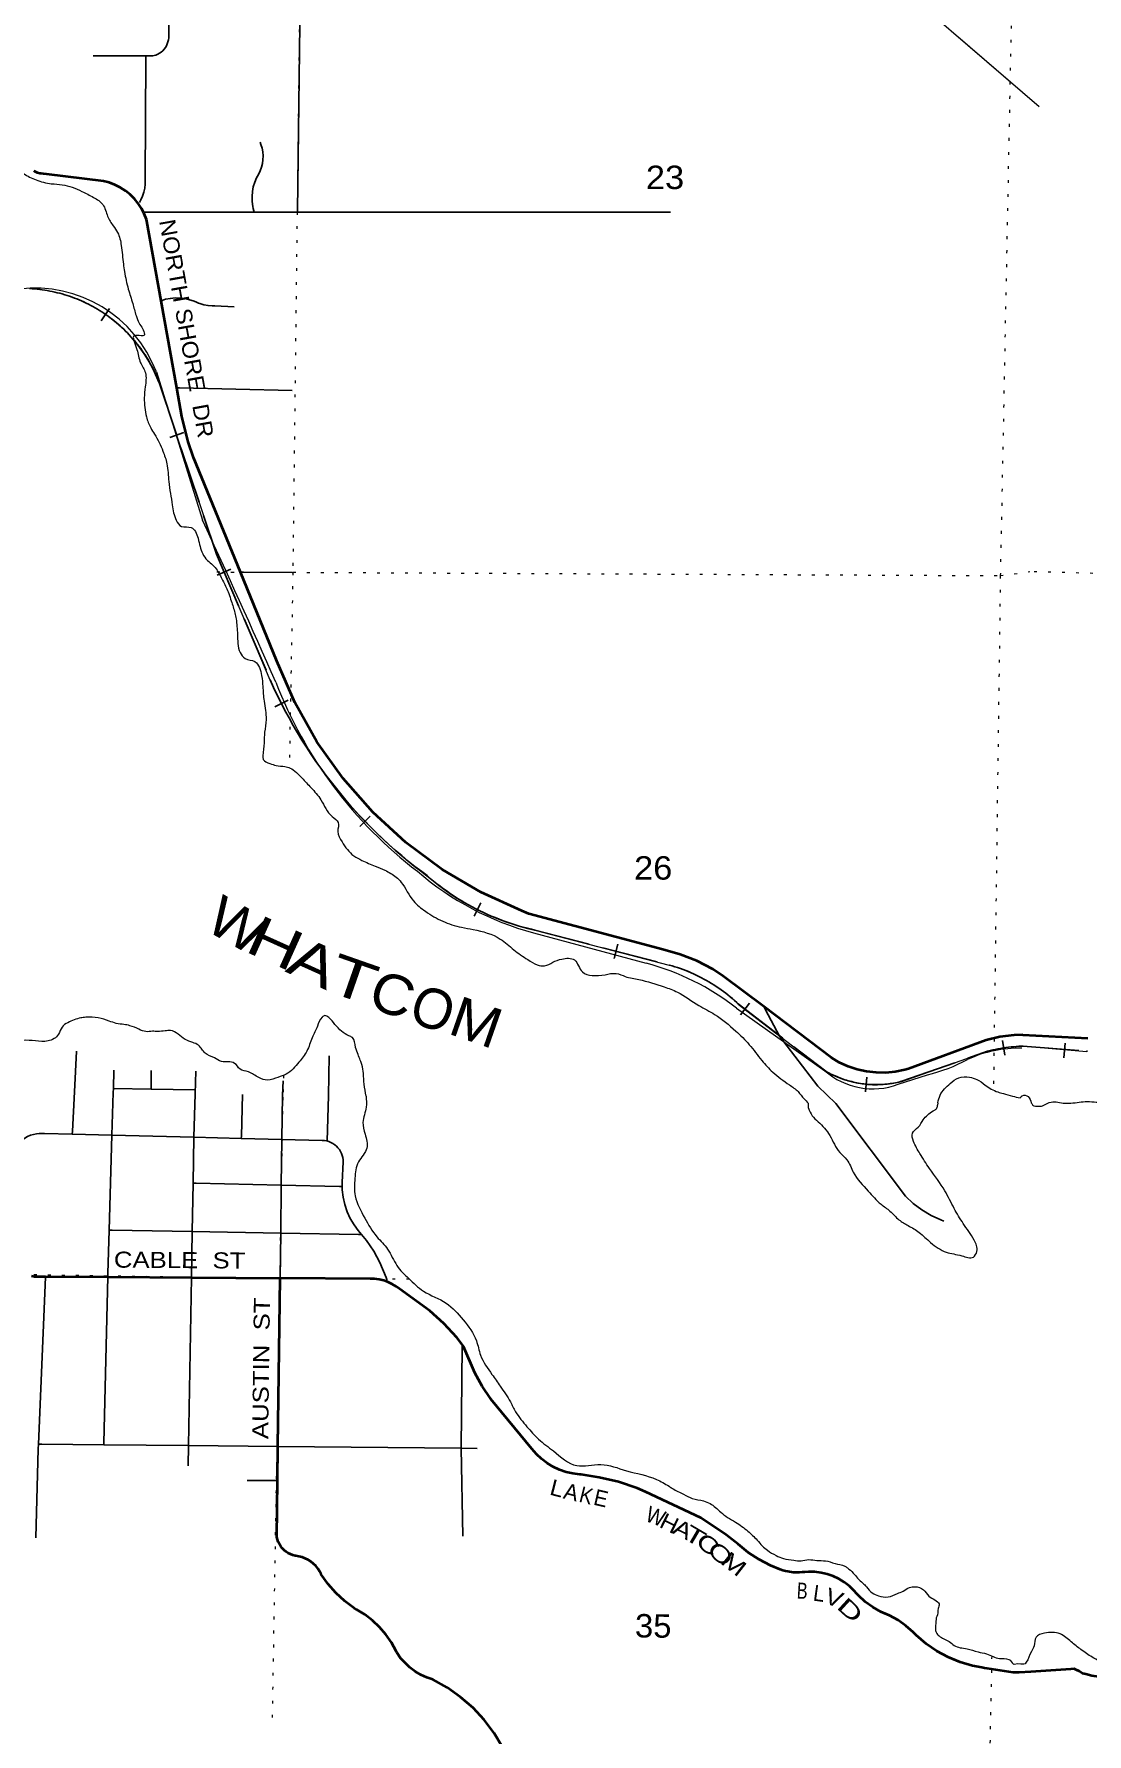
# Model space of a CAD drawing. Header units: feet. Extents: x -489137 to -242534, y 368785 to 558127.
# Drawn here: x -342297 to -334415, y 457322 to 470038 of the extents above; entities that cross this region are included whole.
import ezdxf

# ---------------------------------------------------------------- set-up
doc = ezdxf.new("R2010")
doc.units = ezdxf.units.FT
doc.header["$LTSCALE"] = 70
doc.linetypes.add('DOTTED', pattern=[1.5, 0.3, -1.2])
doc.linetypes.add('LONG_DASHED', pattern=[7.5, 6, -1.5])
for name, color, linetype, lineweight in [('26', 7, 'Continuous', 40), ('27', 7, 'Continuous', 13), ('29', 7, 'Continuous', 25), ('39', 7, 'Continuous', 13), ('46', 7, 'Continuous', 13), ('63', 7, 'Continuous', 25), ('7', 7, 'DOTTED', 13)]:
    doc.layers.add(name, color=color, linetype=linetype, lineweight=lineweight)
doc.layers.add('41', color=7, linetype='Continuous')

msp = doc.modelspace()

# ---------------------------------------------------------------- linework, layer by layer
at = {"layer": '26'}
for points in [[(-334895.17, 462551.04), (-334961.69, 462549.27), (-335067.13, 462535.66), (-335170.57, 462511.1), (-335751.51, 462296.92), (-335779.88, 462288.97), (-335850.39, 462274.7), (-335922, 462267.89), (-335993.94, 462268.6), (-336065.41, 462276.82), (-336135.63, 462292.47), (-336203.82, 462315.37), (-336269.25, 462345.27), (-336331.2, 462381.85), (-336835.25, 462762.51), (-337137.93, 462991.09), (-337217.12, 463041.92), (-337336.02, 463104.06), (-337460.76, 463153.43), (-337589.98, 463189.49), (-338592.63, 463457.5), (-338645.49, 463477.83), (-338951.88, 463617.71), (-339241.96, 463788.85), (-339512.57, 463989.37), (-339760.73, 464217.08), (-339983.74, 464469.48), (-340179.14, 464743.81), (-340344.79, 465037.06), (-340478.88, 465346.02), (-340751.58, 466012.04), (-341102.64, 466869.43), (-341143.67, 466987.72), (-341180.69, 467136.52), (-341185.68, 467156.56), (-341189.26, 467176.52), (-341227.75, 467390.92), (-341344.82, 468042.95), (-341451.82, 468638.88), (-341455.2, 468649.64), (-341471.55, 468691.83), (-341478.16, 468704.7), (-341492.23, 468732.08), (-341517, 468769.96), (-341545.59, 468805.03), (-341577.7, 468836.92), (-341612.96, 468865.29), (-341650.99, 468889.81), (-341691.38, 468910.22), (-341733.68, 468926.3), (-341777.43, 468937.87), (-342204.02, 468988.91), (-342225.02, 468991.42), (-342244.02, 468993.5), (-342254.15, 468995.34), (-342269.58, 468999.86), (-342284.45, 469005.96), (-342298.6, 469013.59)], [(-334895.17, 462551.04), (-334409.76, 462527.31)], [(-342314.52, 460747.56), (-342293.94, 460745.02), (-342211.49, 460744.4), (-341744.5, 460740.91), (-341117.81, 460736.23), (-340455.42, 460731.28)], [(-338789.54, 457222.15), (-338852.8, 457328.01), (-338926.79, 457426.68), (-339010.69, 457517.07), (-339103.57, 457598.2), (-339204.43, 457669.18), (-339312.15, 457729.22), (-339356.16, 457744.17), (-339401.09, 457764.73), (-339443.63, 457789.87), (-339483.31, 457819.32), (-339519.7, 457852.76), (-339552.38, 457889.81), (-339581.02, 457930.08), (-339586.84, 457942.48), (-339621.7, 458006.18), (-339663.03, 458065.89), (-339710.38, 458120.95), (-339763.22, 458170.76), (-339820.99, 458214.78), (-339883.03, 458252.51), (-339899.13, 458262.94), (-339970.78, 458316.07), (-340036.48, 458376.41), (-340095.51, 458443.28), (-340147.23, 458515.95), (-340147.86, 458517.37), (-340159.13, 458539.08), (-340172.59, 458559.5), (-340188.12, 458578.39), (-340205.54, 458595.56), (-340224.66, 458610.82), (-340245.27, 458623.99), (-340267.14, 458634.94), (-340290.04, 458643.54), (-340313.71, 458649.7), (-340337.89, 458653.35), (-340341.62, 458654.13), (-340359.87, 458659.14), (-340377.49, 458666.04), (-340394.3, 458674.73), (-340410.11, 458685.14), (-340424.74, 458697.15), (-340438.04, 458710.61), (-340449.86, 458725.4), (-340460.07, 458741.33), (-340468.56, 458758.25), (-340475.23, 458775.96), (-340480.01, 458794.27), (-340474.64, 459217.78), (-340471.4, 459472.51), (-340455.42, 460731.28)], [(-334967.33, 457782.33), (-335161.71, 457811.53), (-335181.44, 457814.49), (-335201.71, 457818.27), (-335271.79, 457831.36), (-335364.97, 457858.79), (-335454.78, 457895.82), (-335540.22, 457942.03), (-335620.37, 457996.92), (-335694.34, 458059.88), (-335716.16, 458082.22), (-335770.56, 458130.15), (-335829.68, 458172.13), (-335892.86, 458207.7), (-335959.41, 458236.47), (-335959.61, 458236.58), (-336019.18, 458270.95), (-336074.82, 458311.36), (-336125.93, 458357.36), (-336171.96, 458408.45), (-336194.14, 458428.54), (-336231.76, 458457.16), (-336272.16, 458481.69), (-336314.91, 458501.86), (-336359.53, 458517.46), (-336405.54, 458528.3), (-336452.43, 458534.28), (-336499.68, 458535.32), (-336526.79, 458533.07), (-336546.32, 458531.45), (-336566.79, 458530.19), (-336574.94, 458529.69), (-336614.49, 458530.8), (-336653.69, 458536.05), (-336672.14, 458540.52), (-336692.21, 458545.39), (-336712.14, 458553.11), (-336784.08, 458581.34), (-336870.07, 458625.97), (-336950.92, 458679.34), (-337025.75, 458740.86), (-337115.89, 458812.06), (-337306.77, 458939.84), (-337719.25, 459132.16), (-337783.24, 459159.89), (-337922.43, 459207.82), (-338065.86, 459240.94), (-338201.09, 459262.59), (-338210.59, 459263.16), (-338262.72, 459269.51), (-338313.9, 459281.28), (-338363.57, 459298.34), (-338411.19, 459320.49), (-338456.22, 459347.5), (-338498.19, 459379.07), (-338536.63, 459414.85), (-338571.12, 459454.45), (-338876.88, 459826.28), (-338880.66, 459831.25), (-338943.35, 459923.92), (-338996, 460022.63), (-339080.95, 460219.5), (-339092.89, 460235.04), (-339132.49, 460286.58), (-339228.49, 460392.03), (-339334.99, 460486.87), (-339561.78, 460650.92), (-339586.45, 460669.49), (-339615.85, 460687.34), (-339646.96, 460702.03), (-339652.39, 460703.93), (-339679.43, 460713.38), (-339712.91, 460721.27), (-339747.03, 460725.62), (-339781.42, 460726.38), (-340451.35, 460731.25), (-340453.77, 460731.27), (-340455.42, 460731.28)], [(-332625.34, 458032.34), (-332721.36, 458049.24), (-332818.62, 458056.01), (-332916.06, 458052.58), (-333012.61, 458038.99), (-333107.2, 458015.37), (-333440.17, 457897.1), (-333594.03, 457844.72), (-333772.49, 457803.05), (-334129.85, 457756.15), (-334164.17, 457750.94), (-334235.94, 457745.67), (-334307.86, 457747.94), (-334379.15, 457757.71), (-334424.03, 457768.74), (-334448.99, 457774.87), (-334474.03, 457790.77), (-334484.84, 457797.11), (-334485.84, 457797.56), (-334510.79, 457808.87), (-334535.84, 457807.12), (-334835.57, 457786.09), (-334922.66, 457781.24), (-334967.33, 457782.33)]]:
    msp.add_lwpolyline(points, dxfattribs=at)
at = {"layer": '29'}
for p, q in [((-341854.06, 469874.37), (-341460.26, 469874.45)), ((-341992.53, 462125.27), (-341979.5, 462430.07)), ((-340092.01, 462095.96), (-340087.01, 462395.08)), ((-341090.85, 462111.35), (-341085.74, 462280.57)), ((-340436.24, 462101.27), (-340432.64, 462208.48)), ((-340102.2, 461759.76), (-340092.01, 462095.96)), ((-336295.24, 462037.95), (-335774.55, 461345.39))]:
    msp.add_line(p, q, dxfattribs=at)
for points in [[(-340325.74, 468704.99), (-340325.64, 468712.41), (-340289.74, 471510.45), (-340278.92, 472052.27), (-340263.48, 472825.99)], [(-341288.07, 470023.7), (-341261.42, 472071.21), (-341261.27, 472082.39)], [(-341288.07, 470023.7), (-341288.37, 470008.32), (-341290.27, 469993.05), (-341293.76, 469978.06), (-341298.8, 469963.52), (-341305.32, 469949.59), (-341313.27, 469936.41), (-341322.56, 469924.14), (-341333.07, 469912.9), (-341344.7, 469902.83), (-341357.32, 469894.02), (-341370.8, 469886.59), (-341384.97, 469880.6), (-341387.19, 469879.93), (-341407.23, 469874.47)], [(-341460.26, 469874.45), (-341460.34, 469855.73), (-341464.52, 468944.48)], [(-341460.26, 469874.45), (-341427.19, 469874.47), (-341407.23, 469874.47)], [(-340630.88, 468962.74), (-340615.72, 468987.42), (-340603.22, 469013.55), (-340593.52, 469040.84), (-340586.72, 469068.99), (-340582.9, 469097.7), (-340582.11, 469126.66), (-340584.35, 469155.53), (-340589.59, 469184.02), (-340597.78, 469211.8), (-340604.38, 469228.71)], [(-341464.52, 468944.48), (-341464.51, 468913.86), (-341467.69, 468883.41), (-341474.05, 468853.45), (-341483.5, 468824.33), (-341495.94, 468796.35), (-341506.11, 468778.03)], [(-340648.96, 468704.91), (-340655.55, 468732.73), (-340659.3, 468748.54), (-340664, 468785.03), (-340664.86, 468821.82), (-340661.88, 468858.49), (-340655.07, 468894.65), (-340644.52, 468929.91), (-340630.88, 468962.74)], [(-341478.16, 468704.7), (-341468.18, 468704.7), (-340648.96, 468704.91), (-340325.74, 468704.99), (-337533.07, 468705.67)], [(-341344.82, 468042.95), (-341325.93, 468048.75), (-341311.23, 468053.27), (-341275.62, 468060.24), (-341239.47, 468063.45), (-341203.18, 468062.87), (-341167.15, 468058.49), (-341131.78, 468050.37), (-341104.52, 468041.03), (-341085.29, 468033.41)], [(-341085.29, 468033.41), (-341064.52, 468024.9), (-341055.24, 468021.1), (-341024.87, 468012.24), (-340993.74, 468006.61), (-340962.19, 468004.26), (-340943.87, 468004.41), (-340798.55, 467995.8)], [(-341227.75, 467390.92), (-341207.14, 467390.47), (-340365.1, 467371.76)], [(-340751.58, 466012.04), (-340728.97, 466011.9), (-340364.4, 466009.75)], [(-336295.24, 462037.95), (-336428.85, 462168.65), (-336716.47, 462541.51), (-336822.69, 462739.14), (-336835.25, 462762.51)], [(-341703.66, 462120.8), (-341702.79, 462149.08), (-341698.55, 462286.94)], [(-341418.65, 462144.65), (-341418.65, 462164.87), (-341418.65, 462284.82)], [(-342010.09, 461808.17), (-342009.15, 461829.89), (-341992.53, 462125.27)], [(-341744.5, 460740.91), (-341743.86, 460767.37), (-341734.81, 461090.48), (-341714.92, 461800.91), (-341703.66, 462120.8)], [(-341704.91, 462149.11), (-341702.79, 462149.08), (-341418.65, 462144.65), (-341090, 462139.52)], [(-341142.61, 459327.71), (-341139.94, 459479.11), (-341117.81, 460736.23), (-341111.76, 461079.87), (-341105.4, 461441.36), (-341099.34, 461785.76), (-341090.85, 462111.35)], [(-340745.11, 461777.04), (-340744.66, 461793.23), (-340736.1, 462105.89)], [(-340453.77, 460731.14), (-340453.77, 460731.27), (-340450.05, 461068.6), (-340446.1, 461426.25), (-340442.32, 461769.59), (-340436.24, 462101.27)], [(-342456.48, 461669.94), (-342446.46, 461691.68), (-342434.22, 461712.25), (-342419.9, 461731.43), (-342403.66, 461749), (-342385.66, 461764.78), (-342366.12, 461778.59), (-342345.23, 461790.29), (-342323.24, 461799.74), (-342300.39, 461806.83), (-342276.91, 461811.5), (-342257.92, 461813.25), (-342238.11, 461813.78)], [(-342238.11, 461813.78), (-342217.92, 461813.29), (-342010.09, 461808.17), (-341714.92, 461800.91), (-341099.34, 461785.76), (-340745.11, 461777.04), (-340442.32, 461769.59), (-340138.88, 461762.12)], [(-340138.88, 461762.13), (-340122.24, 461760.91), (-340105.82, 461757.96), (-340089.8, 461753.31), (-340074.36, 461747.01), (-340059.65, 461739.13), (-340045.85, 461729.75), (-340033.11, 461718.99), (-340021.56, 461706.95), (-340011.33, 461693.77), (-340002.54, 461679.6), (-339995.28, 461664.58), (-339989.62, 461648.88), (-339985.64, 461632.69), (-339983.37, 461616.16), (-339982.82, 461600.85), (-339990.43, 461447.41), (-339990.05, 461415.8)], [(-341105.4, 461441.36), (-341081.78, 461440.82), (-340446.1, 461426.25)], [(-340446.1, 461426.25), (-340009.08, 461416.24), (-339990.05, 461415.8)], [(-339990.05, 461415.8), (-339989.76, 461391.55), (-339983.26, 461336.06), (-339971, 461281.56), (-339953.1, 461228.63), (-339929.77, 461177.87), (-339901.26, 461129.82), (-339869.5, 461086.97), (-339845.28, 461058.3)], [(-335774.55, 461345.39), (-335715.63, 461290.58), (-335651.31, 461242.22), (-335582.28, 461200.85), (-335509.3, 461166.93), (-335487.35, 461158.47)], [(-341734.81, 461090.48), (-341710.48, 461090.07), (-341111.76, 461079.87), (-340450.05, 461068.6)], [(-340450.05, 461068.6), (-339867.02, 461058.67), (-339845.28, 461058.3)], [(-339845.28, 461058.3), (-339807.01, 461013), (-339752.59, 460932.91), (-339707.07, 460848.04)], [(-339707.07, 460848.04), (-339660.09, 460736.62), (-339656.63, 460721.92), (-339652.39, 460703.93)], [(-342211.49, 460744.4), (-342211.74, 460738.26), (-342263.02, 459490.19)], [(-341774.83, 459485.37), (-341774.51, 459498.9), (-341744.5, 460740.91)], [(-339092.89, 460235.04), (-339092.96, 460225.89), (-339098.68, 459460.14), (-339098.66, 459458.97), (-339087.1, 458801.47)], [(-342263.02, 459490.19), (-342264.43, 459455.89), (-342283.26, 458789.47)], [(-342263.02, 459490.19), (-342237.5, 459489.93), (-341774.83, 459485.37), (-341139.94, 459479.11), (-340471.4, 459472.51), (-339098.66, 459458.97), (-338980.62, 459457.81)], [(-340701.46, 459218.44), (-340495.76, 459217.84), (-340474.64, 459217.78)]]:
    msp.add_lwpolyline(points, dxfattribs=at)
at = {"layer": '39'}
msp.add_line((-335532.96, 462043.46), (-335535.3, 462026.54), dxfattribs=at)
msp.add_lwpolyline([(-334831.21, 457938.99), (-334843.25, 457916.68), (-334859.2, 457877.68), (-334871.61, 457859.95), (-334877.52, 457846.36), (-334888.75, 457842.82), (-334909.43, 457842.82), (-334933.65, 457846.36), (-334959.63, 457841.65), (-334966.39, 457844.56)], dxfattribs=at)
for points in [[(-345645.4, 466559.13), (-345637.49, 466563.28), (-345620.95, 466574.89), (-345614.77, 466643.42), (-345619.44, 466688.03), (-345602.53, 466776.44), (-345570.65, 466825.96), (-345538.14, 466895.69), (-345520.03, 466957.77), (-345502.74, 466993.61), (-345426.93, 467090.27), (-345360.02, 467160.93), (-345266.15, 467252.98), (-345182.26, 467349.38), (-345077.1, 467479.48), (-344989.11, 467577.77), (-344947.45, 467616.89), (-344870.62, 467681.17), (-344764.96, 467762.74), (-344643.06, 467845.82), (-344585.24, 467884.43), (-344431.22, 467960.44), (-344337.54, 467981.75), (-344183.7, 467987.01), (-344060.1, 467995.26), (-343940.79, 467995.55), (-343786.57, 468012.93), (-343691.95, 467999.85), (-343565.06, 467983.74), (-343448.03, 467976.01), (-343355.1, 467973.09), (-343257.76, 467982.16), (-343174.37, 467997.73), (-343166.04, 468005.55), (-343152.91, 468037.48), (-343095.85, 468051.85), (-343094.9, 468082.14), (-343106.65, 468159.32), (-343095.16, 468268.1), (-343062.09, 468356), (-343018.79, 468447.61), (-343007.75, 468542.26), (-343014.76, 468641.53), (-343017.92, 468734.6), (-343018.94, 468831.65), (-343004.86, 468893.87), (-342903.99, 468951.33), (-342758.42, 469015.48), (-342631.92, 469051.93), (-342524.1, 469072.79), (-342442.29, 469037.88), (-342374.93, 468993.32), (-342281.38, 468945.91), (-342166.99, 468918.06), (-342086.38, 468909.46), (-342010.12, 468890.89), (-341938.28, 468860.34), (-341850.72, 468815.14), (-341781.6, 468762.43), (-341745.92, 468674.4), (-341703.69, 468602.33), (-341670.86, 468552.79), (-341643.59, 468454.91), (-341627.67, 468316.97), (-341619.34, 468260.11), (-341591.05, 468129.86), (-341558.03, 468021.7), (-341532.52, 467931.96), (-341510.04, 467874.66), (-341470.21, 467790.54), (-341470.27, 467788.52), (-341508.9, 467781.65), (-341551.58, 467774.9), (-341546.65, 467738.37)], [(-341546.65, 467738.37), (-341526.32, 467677.09), (-341499.05, 467579.21), (-341463, 467503.29), (-341464.25, 467398.23), (-341470.88, 467315.57), (-341455.09, 467173.59), (-341423.27, 467091.74), (-341394.42, 467044.34), (-341331.66, 466917.05), (-341302.24, 466823.15), (-341288.22, 466689.31), (-341261.32, 466514.63), (-341232.53, 466400.54), (-341191.5, 466354.78), (-341120.98, 466346.5), (-341068.9, 466266.04), (-341034.11, 466149.73), (-340999.26, 466100.13), (-340957.91, 466064.47), (-340901.79, 465983.87), (-340857.98, 465897.61), (-340839.16, 465852.55), (-340820.66, 465797.39), (-340793.14, 465707.59), (-340784.42, 465662.85), (-340773.87, 465547.31), (-340753.86, 465411.26), (-340716.8, 465367.65), (-340642.75, 465343.08), (-340593.44, 465238.45), (-340583.85, 465157.3), (-340575.13, 465047.88), (-340559.21, 464909.94), (-340570.26, 464815.28), (-340574.8, 464734.58), (-340583.88, 464637.84), (-340580.66, 464611.47), (-340531.04, 464581.61), (-340485.02, 464566.01), (-340418.55, 464557.86), (-340380.48, 464546.56), (-340291.79, 464473.03), (-340223.29, 464400.13), (-340149.3, 464308.87), (-340066.22, 464184.98), (-340019.13, 464139.04), (-340023.23, 464072.46), (-339991.28, 463994.65), (-339903.53, 463890.83), (-339841.92, 463856.56), (-339742.18, 463812.99), (-339670.34, 463782.44), (-339587.01, 463731.31), (-339547.81, 463691.67), (-339457.09, 463553.4), (-339366.5, 463475.77), (-339237.4, 463400.96), (-339097.26, 463356.13), (-339008.82, 463339.2), (-338806.81, 463268.17), (-338706.18, 463188.2), (-338601.32, 463114.16), (-338529.74, 463075.53), (-338475.39, 463067.76), (-338413.9, 463094.12), (-338346.42, 463118.28), (-338251.61, 463111.25), (-338191.69, 463022.46), (-338119.73, 462995.94), (-338022.51, 463000.97), (-337939.31, 463010.48), (-337871.26, 462988.13), (-337768.87, 462964.7), (-337580.5, 462910.26), (-337480.63, 462870.74), (-337319.97, 462770.69), (-337202.74, 462704.35), (-337044.86, 462580.13), (-336942.9, 462477.89), (-336849.53, 462359.74), (-336767.34, 462272.26), (-336642.91, 462177.4), (-336577.76, 462126.84), (-336532.94, 462072.88), (-336501.51, 462041.1)], [(-334742.34, 462022.4), (-334682.78, 462048.37), (-334581.57, 462039.96), (-334460.04, 462049.71), (-334328.44, 462047.28), (-334231.21, 462055.08), (-334164.06, 462150.02), (-334074.8, 462196.31), (-333993.58, 462258.82), (-333926.64, 462293.03), (-333839.69, 462258.35), (-333760.76, 462247.98), (-333647.51, 462207.15), (-333578.9, 462140.13), (-333568.76, 462146.18), (-333548.24, 462223.04), (-333529.52, 462362.66), (-333516.85, 462508.38), (-333475.61, 462718.78), (-333391.8, 462943.23), (-333334.24, 463188), (-333317.11, 463449.09), (-333340.6, 463677.92), (-333301.58, 463833.67), (-333290.78, 464023.93), (-333338.75, 464200.19), (-333334.22, 464335.81), (-333285.23, 464449.03), (-333066.16, 464557.67), (-332922.2, 464611.89), (-332823.04, 464593.37), (-332731.6, 464686.21), (-332660.48, 464756.84), (-332605.43, 464863.96), (-332576.4, 465054.16), (-332529.02, 465284.8), (-332482.12, 465375.75), (-332376.58, 465446.28), (-332187.87, 465557.04), (-331977.02, 465631.3), (-331816.89, 465679.39), (-331662.91, 465705.23), (-331557.76, 465662.4), (-331441.04, 465459.61), (-331360.58, 465309.56), (-331237.6, 465157.36), (-331072.16, 464986.8), (-330922.72, 464872.98), (-330767, 464817.85), (-330594.91, 464811.25), (-330432.92, 464812.78), (-330193.99, 464810.02), (-330082.97, 464710.49), (-330006.46, 464588.79), (-329926, 464438.74), (-329879.83, 464325.24), (-329861.91, 464238.14), (-329882.52, 464136.98), (-330028.4, 464111.11), (-330146.04, 464054.79), (-330158.77, 463890.86), (-330094.81, 463653.81), (-330006.39, 463465.27), (-329954.32, 463301.14), (-329849.65, 463124.7), (-329732.79, 462960.37), (-329648.12, 462852.82), (-329592.04, 462678.56), (-329568.1, 462577.26), (-329548.24, 462467.89), (-329540.33, 462415.23), (-329546.69, 462334.28), (-329550.93, 462281.66), (-329569.34, 462229.08), (-329545.19, 462186.49), (-329486.56, 462160), (-329419.83, 462133.48), (-329391.66, 462084.81), (-329367.65, 462001.73), (-329375.45, 461958.44), (-329374.9, 461933.88)], [(-339810.83, 462091.78), (-339825.42, 462182.46), (-339831.04, 462261.46), (-339843.1, 462328.54), (-339854.22, 462361.23), (-339871.07, 462404.21), (-339889.64, 462457.34), (-339913.63, 462530.86), (-339939.51, 462543.8), (-339995.06, 462577.89), (-340043.99, 462629.96), (-340090.96, 462679.94), (-340118.8, 462694.97), (-340139.37, 462683.49), (-340175.86, 462615.91), (-340214.93, 462530.23), (-340254.44, 462430.41), (-340313.65, 462347.38), (-340409.47, 462257.41), (-340470.89, 462233.07), (-340548.35, 462213.27), (-340614.5, 462231.52), (-340692.02, 462274.38), (-340754.08, 462294.52), (-340795.18, 462338.26), (-340843.34, 462349.88), (-340893.84, 462351.47), (-340945.54, 462379.37), (-341015.24, 462413.9), (-341065.93, 462474.11), (-341107.78, 462493.62), (-341165.67, 462517.67), (-341274.82, 462583.76), (-341315.35, 462580.99), (-341370.08, 462576.65), (-341410.48, 462577.92), (-341459.09, 462575.41), (-341511.1, 462593.21), (-341579.03, 462619.6), (-341623.22, 462629.08), (-341681.61, 462636.97), (-341733.63, 462654.78), (-341815.82, 462677.58), (-341908.68, 462682.52), (-341947.25, 462677.67), (-342043.39, 462642.29), (-342086.88, 462609.29), (-342112.82, 462555.53), (-342191.22, 462505.45), (-342286.23, 462506.41), (-342383.19, 462509.46), (-342452.63, 462487.39), (-342473.83, 462455.72), (-342502.49, 462379.81), (-342525.59, 462287.56), (-342563.65, 462234.18), (-342633.78, 462189.9), (-342678.98, 462167.07), (-342750.31, 462149.1), (-342792.83, 462137.62)], [(-335532.96, 462043.46), (-335515.03, 462099.49), (-335439.47, 462188.07), (-335375.47, 462230.53), (-335294.47, 462234.04), (-335240.37, 462218.19), (-335176.99, 462175.78), (-335083.56, 462124.33), (-335041.46, 462112.9), (-334973.34, 462092.57), (-334915.71, 462079.75)], [(-334902.14, 462094.34), (-334899.7, 462095.94), (-334855.65, 462089.61), (-334832.08, 462042.48), (-334820.3, 462022.84)], [(-339810.83, 462091.78), (-339810.92, 462011.09), (-339834.31, 461896.2), (-339819.01, 461809.17), (-339805.91, 461703.99), (-339867.59, 461601.63), (-339895.1, 461478.7), (-339892.38, 461347.37), (-339821.28, 461180.95), (-339729.69, 461040.58), (-339649.76, 460948.82), (-339580.25, 460824.84), (-339492.26, 460728.95), (-339382.02, 460634.84), (-339211.11, 460544.11), (-339085, 460419.53), (-338985.5, 460262.91), (-338954.23, 460155.51), (-338868.76, 460011.16), (-338806.97, 459923.63), (-338731.34, 459805.65), (-338691.64, 459732.5), (-338607.86, 459620.49), (-338519.86, 459526.62), (-338409.56, 459438.57), (-338234.78, 459329.62), (-338054.78, 459337.78), (-337863.2, 459291.27), (-337637.44, 459226.22), (-337543.66, 459175.25)], [(-336499.73, 462003.67), (-336500.96, 462017.44), (-336498.83, 462035.58), (-336501.52, 462041.11)], [(-336499.73, 462003.67), (-336472, 461946.81), (-336427.98, 461901.9), (-336340.07, 461797.92), (-336266.54, 461671.89), (-336212.51, 461616.76), (-336164.94, 461523.33), (-336053.14, 461382.73), (-335957.09, 461284.74), (-335890.9, 461233.52), (-335822.82, 461168.14), (-335754.52, 461124.99), (-335672.16, 461073.6), (-335585.99, 460997.92), (-335469.47, 460925.96), (-335352.49, 460898.44), (-335265.66, 460889.43), (-335238.96, 460931.56), (-335260.34, 461016.63), (-335341.97, 461140.74), (-335409.58, 461252.57), (-335479.01, 461384.62), (-335594.58, 461551.52), (-335666.23, 461663.39), (-335713.83, 461754.81), (-335721.31, 461815.49), (-335678.39, 461861.49), (-335641.46, 461915.64), (-335568.01, 461983.53)], [(-335568.01, 461983.53), (-335546.79, 461994.57), (-335535.49, 462015.28), (-335535.3, 462026.54)], [(-334916.06, 462079.45), (-334911.27, 462084.51), (-334907.8, 462088.05), (-334907.25, 462088.92), (-334905.2, 462091.59), (-334904.26, 462092.38), (-334901.99, 462094.44)], [(-334741.34, 462022.84), (-334751.56, 462017.74), (-334765.37, 462015.92), (-334789.82, 462016.11), (-334811.99, 462018.65), (-334820.39, 462022.98)], [(-337543.66, 459175.25), (-337518.86, 459158.28), (-337434.39, 459114.94), (-337370.01, 459083.95), (-337285.3, 459064.85), (-337236.97, 459046.15), (-337156.77, 458980.65), (-337106.62, 458941.72), (-337046.32, 458906.73), (-336954.01, 458839.07), (-336883.94, 458771.66), (-336845.96, 458728.82), (-336807.88, 458696.09), (-336741.56, 458657), (-336687.21, 458634.19), (-336610.52, 458621.24), (-336555.99, 458616.61), (-336497.27, 458626.08), (-336438.71, 458619.39), (-336372.03, 458616.65), (-336301.46, 458597.71), (-336228.9, 458576.73), (-336208.81, 458564.39), (-336164.72, 458525.53), (-336132.77, 458486.81), (-336092.71, 458450.01), (-336066.69, 458423.47), (-336022.69, 458376.54), (-335976.41, 458355.84), (-335903.72, 458346.97), (-335834.73, 458372.49), (-335792.1, 458390.21), (-335743.31, 458417.96), (-335702.82, 458423.59), (-335640.38, 458400.69), (-335598.4, 458353.78), (-335554.22, 458325.02), (-335522.18, 458294.38), (-335528.59, 458260.1), (-335539.3, 458199.62), (-335545.53, 458183.52), (-335545.57, 458179.48), (-335550.24, 458116.91), (-335542.54, 458078.45), (-335522.55, 458056.01), (-335486.39, 458033.4), (-335446.17, 458012.77), (-335410.07, 457984.1), (-335313.29, 457958.81), (-335230.64, 457935.7), (-335168.12, 457920.89), (-335117.79, 457900.14), (-335071.42, 457887.52), (-335001.17, 457879.42), (-334966.39, 457844.56)], [(-333744.8, 459062.97), (-333779.44, 459053.8), (-333786.8, 459005.51), (-333821.88, 458980.2), (-333871.01, 459034.05), (-333908.24, 459079.51), (-333976.12, 459113.67), (-334018.58, 459114.82), (-333989.04, 459008.96), (-333918.13, 458861.58), (-333884.49, 458757.64), (-333836.7, 458653.31), (-333808.68, 458490.93), (-333779.69, 458364.89), (-333738.07, 458256.69), (-333700.72, 458140.52), (-333753.59, 458055.08), (-333824.18, 457988.3), (-333827.93, 457923.75), (-333909.99, 457881.52), (-334120.8, 457867.02), (-334264.84, 457852.73), (-334376.98, 457896.17), (-334460.44, 457952.97), (-334533.73, 458011.52), (-334617.14, 458070.35), (-334734.35, 458075.54), (-334795.87, 458044.88), (-334811.75, 457980.66), (-334831.21, 457938.99)]]:
    msp.add_spline(points, degree=3, dxfattribs=at)
at = {"layer": '46'}
msp.add_line((-334789.91, 469507.21), (-335381.44, 470015.51), dxfattribs=at)
msp.add_lwpolyline([(-334774.68, 469494.14), (-345453.71, 478670.76), (-345876.69, 479435.95), (-347258.76, 480374.81), (-347848.06, 480670.25), (-355683.91, 489011.64), (-361699.67, 493279.62), (-364815.01, 496797.49)], dxfattribs=at)
at = {"layer": '63'}
for p, q in [((-341793.77, 467893.37), (-341731.5, 467984.78)), ((-341280.44, 467020.72), (-341175.55, 467055.84)), ((-340925.61, 465990.24), (-340823.88, 466033.66)), ((-340493.56, 465005.02), (-340395.1, 465055.4)), ((-339859.13, 464108.72), (-339779.88, 464185.88)), ((-339002.91, 463440.1), (-338953.41, 463539.02)), ((-337955.33, 463122.06), (-337927.43, 463229.09)), ((-337009.75, 462701.65), (-336942.33, 462789.34)), ((-335030.27, 462400.17), (-335046.68, 462509.55)), ((-334588.8, 462380.03), (-334579.56, 462490.25)), ((-336072.34, 462125.46), (-336062.14, 462235.6))]:
    msp.add_line(p, q, dxfattribs=at)
at = {"layer": '63', "lineweight": 13}
for p, q in [((-341380.82, 467509.73), (-341036.65, 466400.51)), ((-338559.35, 463314.55), (-337715.25, 463087.68)), ((-338547.48, 463334.42), (-337541.72, 463072.21)), ((-337039.74, 462752.03), (-336377.75, 462283.05)), ((-337026.37, 462781.91), (-336371.84, 462278.75)), ((-335801.32, 462202.91), (-335159.28, 462428.17)), ((-334904.76, 462468.47), (-334418.12, 462427.66)), ((-335828.53, 462181.7), (-335610.09, 462252.75))]:
    msp.add_line(p, q, dxfattribs=at)
at = {"layer": '63', "linetype": 'LONG_DASHED'}
for points in [[(-342311.23, 468132.37), (-342292.17, 468130.87), (-342273.14, 468129.04), (-342254, 468126.99), (-342234.99, 468124.5), (-342216.11, 468121.7), (-342197.13, 468118.66), (-342178.29, 468115.2), (-342159.56, 468111.41), (-342140.75, 468107.28), (-342122.18, 468102.84), (-342103.61, 468098.18), (-342085.06, 468093.08), (-342066.75, 468087.66), (-342048.46, 468081.92), (-342030.29, 468075.95), (-342012.14, 468069.55), (-341994.22, 468062.95), (-341976.31, 468055.9), (-341958.64, 468048.64), (-341941, 468041.06), (-341923.58, 468033.16), (-341906.29, 468024.93), (-341889.11, 468016.49), (-341872.08, 468007.62), (-341855.16, 467998.53), (-341838.47, 467989.12), (-341821.92, 467979.5), (-341805.59, 467969.46)], [(-341805.59, 467969.46), (-341789.39, 467959.2), (-341773.43, 467948.73), (-341757.58, 467937.94), (-341741.97, 467926.83), (-341726.49, 467915.39), (-341711.24, 467903.86), (-341696.22, 467891.89), (-341681.44, 467879.74), (-341666.76, 467867.35), (-341652.44, 467854.76), (-341638.24, 467841.75), (-341624.28, 467828.62), (-341610.65, 467815.2), (-341597.14, 467801.66), (-341583.88, 467787.7), (-341570.94, 467773.64), (-341558.24, 467759.38), (-341545.66, 467744.79), (-341533.54, 467730), (-341521.53, 467715.12), (-341509.85, 467699.91), (-341498.31, 467684.5), (-341487.21, 467668.99), (-341476.34, 467653.18), (-341465.7, 467637.25), (-341455.29, 467621.12), (-341445.33, 467604.8), (-341435.49, 467588.25), (-341425.98, 467571.63), (-341416.81, 467554.79), (-341407.98, 467537.85), (-341399.38, 467520.72), (-341391, 467503.48), (-341383.08, 467486.05), (-341375.37, 467468.51), (-341368.01, 467450.78), (-341360.87, 467432.92), (-341360.64, 467432.23), (-340930.38, 466147.16), (-340529.36, 465207.55), (-340503.2, 465149.23), (-340475.85, 465091.83), (-340447.51, 465034.87), (-340418.34, 464977.87), (-340387.98, 464921.79), (-340356.76, 464866.5), (-340324.74, 464811.16), (-340291.53, 464756.75), (-340257.46, 464703.12), (-340222.24, 464649.59), (-340186.31, 464597.18), (-340149.71, 464545.05), (-340111.78, 464493.53), (-340073.14, 464443.11), (-340033.49, 464393.13), (-339993.33, 464343.78), (-339951.84, 464295.03), (-339909.96, 464247.23), (-339866.75, 464200.04), (-339823.17, 464153.79), (-339778.58, 464108), (-339733.29, 464063.31), (-339687.15, 464019.4), (-339640.48, 463976.13), (-339592.62, 463933.77), (-339544.24, 463892.04), (-339495.15, 463851.43), (-339445.55, 463811.45), (-339394.91, 463772.72), (-339354.77, 463742.62), (-339330.7, 463721.81), (-339306.33, 463701.69), (-339281.59, 463681.98), (-339256.48, 463662.44), (-339231.03, 463643.55), (-339205.36, 463625.2), (-339179.31, 463606.99), (-339152.92, 463589.46), (-339126.31, 463572.45), (-339099.2, 463555.74), (-339072.01, 463539.67), (-339044.57, 463523.88), (-339016.67, 463508.63), (-338988.67, 463494.03), (-338960.31, 463479.85), (-338931.86, 463466.05), (-338902.93, 463452.8), (-338874.03, 463440.06), (-338844.66, 463427.88), (-338815.3, 463416.2), (-338785.6, 463404.93), (-338755.82, 463394.32), (-338725.81, 463384.22), (-338695.69, 463374.53), (-338665.24, 463365.5), (-338634.68, 463356.86), (-338604.04, 463348.88), (-338573.3, 463341.28), (-338547.22, 463335.49), (-337541.44, 463073.27)], [(-337541.42, 463073.27), (-337520.64, 463067.36), (-337500.09, 463061.02), (-337479.65, 463054.31), (-337459.15, 463047.34), (-337438.91, 463039.92), (-337418.89, 463032.17), (-337398.81, 463024.17), (-337378.98, 463015.71), (-337359.37, 463006.92), (-337339.75, 462997.75), (-337320.45, 462988.29), (-337301.22, 462978.6), (-337282.13, 462968.42), (-337263.38, 462957.95), (-337244.72, 462947.13), (-337226.25, 462936.1), (-337207.91, 462924.6), (-337189.87, 462912.92), (-337171.97, 462900.77), (-337154.37, 462888.45), (-337136.88, 462875.76), (-337119.71, 462862.79), (-337102.77, 462849.49), (-337086.01, 462835.99), (-337069.5, 462822.05), (-337053.17, 462807.9), (-337037.19, 462793.46), (-337025.66, 462782.75), (-336371.23, 462279.67), (-336359.81, 462273.17), (-336348.25, 462266.94), (-336336.56, 462260.91), (-336324.74, 462254.97), (-336312.84, 462249.33), (-336300.88, 462243.92), (-336288.79, 462238.61), (-336276.61, 462233.59), (-336264.39, 462228.82), (-336251.98, 462224.19), (-336239.59, 462219.84), (-336227.13, 462215.62), (-336214.52, 462211.66), (-336201.92, 462207.98), (-336189.2, 462204.48), (-336176.49, 462201.16), (-336163.62, 462198.1), (-336150.8, 462195.25), (-336137.84, 462192.65), (-336124.93, 462190.26), (-336111.91, 462188.08), (-336098.91, 462186.16), (-336085.85, 462184.47), (-336072.79, 462182.95), (-336059.65, 462181.74), (-336046.48, 462180.69), (-336033.34, 462179.91), (-336020.19, 462179.3), (-336007.02, 462179.03), (-335993.84, 462178.93), (-335980.72, 462179.03), (-335967.55, 462179.36), (-335954.39, 462179.97), (-335941.19, 462180.82), (-335928.08, 462181.8), (-335914.96, 462183.11), (-335901.87, 462184.64), (-335888.79, 462186.34), (-335875.83, 462188.28), (-335862.78, 462190.51), (-335849.83, 462192.89), (-335836.96, 462195.58), (-335824.11, 462198.36), (-335811.25, 462201.49), (-335801.64, 462203.96), (-335159.6, 462429.22), (-335140.29, 462434.19), (-335121.01, 462438.68), (-335101.66, 462442.85), (-335082.12, 462446.81), (-335062.58, 462450.31), (-335043.07, 462453.46), (-335023.39, 462456.41), (-335003.7, 462458.89), (-334984.04, 462461.01), (-334964.17, 462462.84), (-334944.44, 462464.28), (-334924.66, 462465.49), (-334904.75, 462466.26), (-334896.45, 462466.44)], [(-334896.45, 462466.47), (-334418.04, 462428.76), (-334412.43, 462428.45)]]:
    msp.add_lwpolyline(points, dxfattribs=at)
at = {"layer": '63', "lineweight": 13}
msp.add_lwpolyline([(-341361.68, 467431.88), (-340931.41, 466146.77), (-340530.37, 465207.11)], dxfattribs=at)
for centre, radius, start, end in [((-342290.52, 467162.84), 973.6, 20.87296, 96.90734), ((-342384.97, 467036.77), 1096.92, 21.11271, 87.15228), ((-387107.06, 444788.76), 50887.63, 23.63459, 25.13141), ((-337187.99, 466683.32), 3653.86, 203.82931, 233.6156), ((-337446.67, 466364.79), 3260.3, 201.126, 232.60317), ((-337981.67, 465451.29), 2213.45, 229.24234, 254.87149), ((-338159.44, 465109.12), 1816.62, 228.82405, 257.66641), ((-338211.11, 461242.16), 1910.97, 52.19527, 74.96065), ((-337872.04, 461883.24), 1234, 46.74047, 74.47381), ((-335894.7, 463453.53), 1234.05, 283.33441, 298.34037), ((-334929.88, 461549.12), 901.79, 88.36931, 114.8528), ((-334869.88, 461329.74), 1135.92, 91.05389, 104.76008), ((-336018.52, 462690.91), 543.5, 228.62781, 290.46134), ((-335994.49, 462933.62), 755.81, 240.0482, 284.80782)]:
    msp.add_arc(centre, radius, start, end, dxfattribs=at)
at = {"layer": '7'}
for p, q in [((-332691.2, 465955.73), (-334842.73, 466016.26)), ((-340429.59, 462247.58), (-340432.34, 462101.21)), ((-340511.56, 457444.36), (-340432.34, 462101.21))]:
    msp.add_line(p, q, dxfattribs=at)
for points in [[(-340193.24, 476662.36), (-340294.86, 471436.27), (-340359.03, 466011.28), (-340386.43, 464549.52)], [(-334884.06, 476679.02), (-334959.1, 471359.47), (-335064.13, 465986.3), (-335115.56, 462138.37)], [(-340927.44, 466015.17), (-340819.31, 466013.15), (-340359.03, 466011.28), (-335064.13, 465986.3), (-334842.73, 466016.26)], [(-345762.31, 460809.94), (-340453.64, 460730.1), (-339488.4, 460725.29)], [(-335128.73, 457904.44), (-335180.77, 455252.5), (-335304.67, 449961.24), (-335430.59, 444670.01), (-335455.02, 439420.1), (-335611.83, 434072.63), (-335642.77, 431849.54)]]:
    msp.add_lwpolyline(points, dxfattribs=at)

# ---------------------------------------------------------------- texts
at = {"layer": '27'}
for s, rotation, width, p in [('NORTH SHORE  DR', 280.179, 1.1, (-341360.62, 468639.65)), ('CABLE  ST', 359.572, 1.2, (-341699.22, 460810.3)), ('AUSTIN  ST', 89.273, 1.2, (-340543.96, 459527.07)), ('L', 345.517, 1.1, (-338444.14, 459113.66)), ('K', 346.045, 0.9, (-338224.01, 459059.72)), ('E', 346.938, 0.95, (-338115.71, 459038.17)), ('W', 339.174, 0.9, (-337728.9, 458918.14)), ('H', 333.862, 1.1, (-337624.26, 458872.42)), ('A', 334.565, 1.25, (-337526.4, 458826.59)), ('T', 329.647, 1.55, (-337444.75, 458789.25)), ('C', 321.775, 1.45, (-337353.78, 458744.58)), ('O', 317.921, 1.5, (-337268.1, 458686.87)), ('M', 321.76, 1.35, (-337165.96, 458602.06)), ('B', 356.695, 0.75, (-336589.98, 458336.02)), ('L', 352.074, 0.95, (-336470.72, 458320.3)), ('V', 338.53, 1.2, (-336390.69, 458306.93)), ('D', 317.593, 1.6, (-336296.44, 458266.49))]:
    msp.add_text(s, height=120, rotation=rotation, dxfattribs=dict(at, width=width)).set_placement(p)
msp.add_text('A', height=120, rotation=346.778, dxfattribs=at).set_placement((-338341.59, 459084.72))
at = {"layer": '41'}
for s, rotation, width, p in [('W', 330.753, 1.1, (-341031.78, 463344.35)), ('H', 335.753, 1.35, (-340729.44, 463180.54)), ('A', 335.753, 1.3, (-340423.56, 463026.41)), ('T', 340.753, 1.4, (-340117.81, 462882.88)), ('C', 340.753, 1.1, (-339812.6, 462764.28)), ('M', 340.753, 1.1, (-339208.85, 462564.34))]:
    msp.add_text(s, height=300, rotation=rotation, dxfattribs=dict(at, width=width)).set_placement(p)
msp.add_text('O', height=300, rotation=340.753, dxfattribs=at).set_placement((-339507.14, 462656.39))
at = {"layer": '7', "width": 1.1}
for s, p in [('23', (-337717.05, 468877.89)), ('26', (-337805.48, 463712.38))]:
    msp.add_text(s, height=175, dxfattribs=at).set_placement(p)
at = {"layer": '7', "width": 1.05}
msp.add_text('35', height=175, rotation=359.382, dxfattribs=at).set_placement((-337799.55, 458044.39))

doc.saveas('drawing.dxf')
